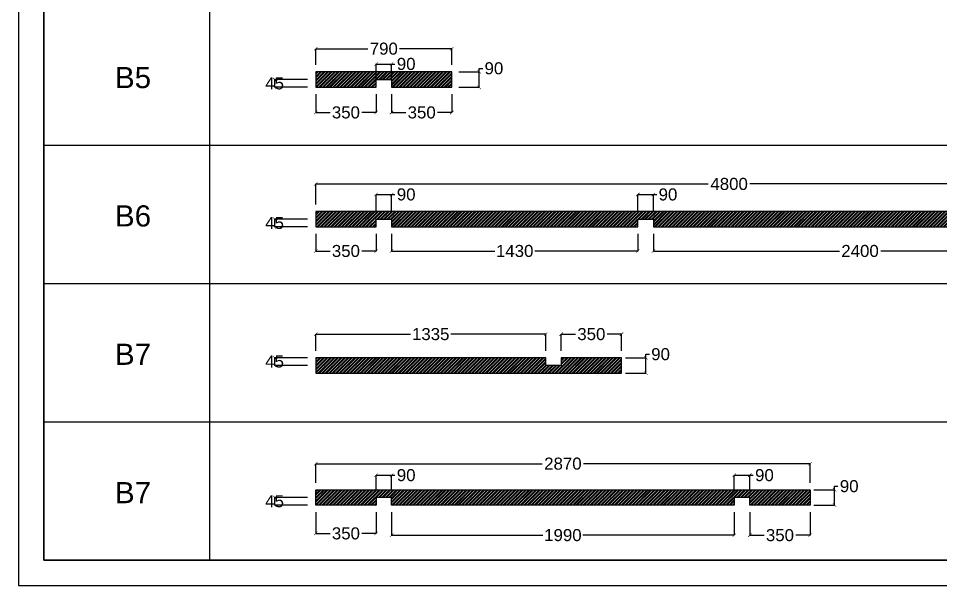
# Model space of a CAD drawing. Header units: millimetres. Extents: x 13722 to 114356, y -17117 to 61088.
# Drawn here: x 103640 to 108994, y 3745 to 7040 of the extents above; entities that cross this region are included whole.
import ezdxf

# ---------------------------------------------------------------- set-up
doc = ezdxf.new("R2010")
doc.units = ezdxf.units.MM
for name, color, linetype in [('00_dim', 6, 'Continuous'), ('02', 250, 'Continuous'), ('03', 8, 'Continuous')]:
    doc.layers.add(name, color=color, linetype=linetype)
doc.styles.get("Standard").update_dxf_attribs({"font": 'Arial.ttf'})
doc.dimstyles.new('큰도면Standard', dxfattribs={"dimtxt": 70, "dimasz": 20, "dimexe": 0.18, "dimexo": 40, "dimgap": 15, "dimtad": 0, "dimtih": 1, "dimtoh": 1, "dimdec": 0, "dimzin": 0, "dimdsep": 46, "dimtxsty": 'Standard', "dimblk": 'ARCHTICK', "dimcen": 0.09, "dimadec": 0, "dimazin": 0, "dimtfac": 1, "dimtdec": 0, "dimtofl": 0, "dimtmove": 0, "dimatfit": 3, "dimfxl": 1, "dimtolj": 1, "dimtzin": 0, "dimarcsym": 0})

# ---------------------------------------------------------------- blocks, each defined once
blk = doc.blocks.new('_ArchTick')
at = {"color": 0, "linetype": 'ByBlock', "const_width": 0.15}
blk.add_lwpolyline([(-0.5, -0.5), (0.5, 0.5)], dxfattribs=at)
blk = doc.blocks.new('*D85')
at = {"layer": '00_dim', "color": 0, "lineweight": -2, "transparency": 16777216}
for p, q in [((105317.2, 6684.6), (105126.7, 6684.6)), ((105317.2, 6639.6), (105126.7, 6639.6)), ((105126.8, 6684.6), (105126.8, 6639.6))]:
    blk.add_line(p, q, dxfattribs=at)
at = {"layer": 'Defpoints', "color": 0, "transparency": 16777216}
for p in [(105126.8, 6639.6), (105357.2, 6684.6), (105357.2, 6639.6)]:
    blk.add_point(p, dxfattribs=at)
at = {"layer": '00_dim', "color": 0, "lineweight": -2, "transparency": 16777216, "xscale": 20, "yscale": 20, "zscale": 20}
for p, rotation in [((105126.8, 6684.6), 90), ((105126.8, 6639.6), 270)]:
    blk.add_blockref('_ArchTick', p, dxfattribs=dict(at, rotation=rotation))
at = {"layer": '00_dim', "color": 0, "transparency": 16777216, "insert": (105126.8, 6662.1), "char_height": 70, "attachment_point": 5}
blk.add_mtext('\\A1;45', dxfattribs=at)
blk = doc.blocks.new('*D100')
at = {"layer": '00_dim', "color": 0, "lineweight": -2, "transparency": 16777216}
for p, q in [((105716, 6679.6), (105716, 6775.1)), ((105716, 6775), (105806, 6775)), ((105806, 6679.6), (105806, 6775.1)), ((105806, 6775), (105826, 6775))]:
    blk.add_line(p, q, dxfattribs=at)
at = {"layer": 'Defpoints', "color": 0, "transparency": 16777216}
for p in [(105806, 6775), (105716, 6639.6), (105806, 6639.6)]:
    blk.add_point(p, dxfattribs=at)
at = {"layer": '00_dim', "color": 0, "lineweight": -2, "transparency": 16777216, "xscale": 20, "yscale": 20, "zscale": 20, "rotation": 180}
blk.add_blockref('_ArchTick', (105716, 6775), dxfattribs=at)
at = {"layer": '00_dim', "color": 0, "lineweight": -2, "transparency": 16777216, "xscale": 20, "yscale": 20, "zscale": 20}
blk.add_blockref('_ArchTick', (105806, 6775), dxfattribs=at)
at = {"layer": '00_dim', "color": 0, "transparency": 16777216, "insert": (105891, 6775), "char_height": 70, "attachment_point": 5}
blk.add_mtext('\\A1;90', dxfattribs=at)
blk = doc.blocks.new('*D101')
at = {"layer": '00_dim', "color": 0, "lineweight": -2, "transparency": 16777216}
for p, q in [((105366, 6769.6), (105366, 6863.8)), ((105366, 6863.7), (105669.1, 6863.7)), ((106156, 6863.7), (105852.9, 6863.7)), ((106156, 6769.6), (106156, 6863.8))]:
    blk.add_line(p, q, dxfattribs=at)
at = {"layer": 'Defpoints', "color": 0, "transparency": 16777216}
for p in [(106156, 6863.7), (105366, 6729.6), (106156, 6729.6)]:
    blk.add_point(p, dxfattribs=at)
at = {"layer": '00_dim', "color": 0, "lineweight": -2, "transparency": 16777216, "xscale": 20, "yscale": 20, "zscale": 20, "rotation": 180}
blk.add_blockref('_ArchTick', (105366, 6863.7), dxfattribs=at)
at = {"layer": '00_dim', "color": 0, "lineweight": -2, "transparency": 16777216, "xscale": 20, "yscale": 20, "zscale": 20}
blk.add_blockref('_ArchTick', (106156, 6863.7), dxfattribs=at)
at = {"layer": '00_dim', "color": 0, "transparency": 16777216, "insert": (105761, 6863.7), "char_height": 70, "attachment_point": 5}
blk.add_mtext('\\A1;790', dxfattribs=at)
blk = doc.blocks.new('*D102')
at = {"layer": '00_dim', "color": 0, "lineweight": -2, "transparency": 16777216}
for p, q in [((105366, 6599.6), (105366, 6493.4)), ((105716, 6599.6), (105716, 6493.4)), ((105366, 6493.5), (105448.8, 6493.5)), ((105716, 6493.5), (105633.2, 6493.5))]:
    blk.add_line(p, q, dxfattribs=at)
at = {"layer": 'Defpoints', "color": 0, "transparency": 16777216}
for p in [(105366, 6639.6), (105716, 6639.6), (105716, 6493.5)]:
    blk.add_point(p, dxfattribs=at)
at = {"layer": '00_dim', "color": 0, "lineweight": -2, "transparency": 16777216, "xscale": 20, "yscale": 20, "zscale": 20, "rotation": 180}
blk.add_blockref('_ArchTick', (105366, 6493.5), dxfattribs=at)
at = {"layer": '00_dim', "color": 0, "lineweight": -2, "transparency": 16777216, "xscale": 20, "yscale": 20, "zscale": 20}
blk.add_blockref('_ArchTick', (105716, 6493.5), dxfattribs=at)
at = {"layer": '00_dim', "color": 0, "transparency": 16777216, "insert": (105541, 6493.5), "char_height": 70, "attachment_point": 5}
blk.add_mtext('\\A1;350', dxfattribs=at)
blk = doc.blocks.new('*D103')
at = {"layer": '00_dim', "color": 0, "lineweight": -2, "transparency": 16777216}
for p, q in [((105806, 6599.6), (105806, 6493.2)), ((106156, 6599.6), (106156, 6493.2)), ((105806, 6493.4), (105888.8, 6493.4)), ((106156, 6493.4), (106073.2, 6493.4))]:
    blk.add_line(p, q, dxfattribs=at)
at = {"layer": 'Defpoints', "color": 0, "transparency": 16777216}
for p in [(105806, 6639.6), (106156, 6639.6), (106156, 6493.4)]:
    blk.add_point(p, dxfattribs=at)
at = {"layer": '00_dim', "color": 0, "lineweight": -2, "transparency": 16777216, "xscale": 20, "yscale": 20, "zscale": 20, "rotation": 180}
blk.add_blockref('_ArchTick', (105806, 6493.4), dxfattribs=at)
at = {"layer": '00_dim', "color": 0, "lineweight": -2, "transparency": 16777216, "xscale": 20, "yscale": 20, "zscale": 20}
blk.add_blockref('_ArchTick', (106156, 6493.4), dxfattribs=at)
at = {"layer": '00_dim', "color": 0, "transparency": 16777216, "insert": (105981, 6493.4), "char_height": 70, "attachment_point": 5}
blk.add_mtext('\\A1;350', dxfattribs=at)
blk = doc.blocks.new('*D104')
at = {"layer": '00_dim', "color": 0, "lineweight": -2, "transparency": 16777216}
for p, q in [((105366, 5109), (105366, 5205.9)), ((105366, 5205.7), (105917, 5205.7)), ((106701, 5205.7), (106150, 5205.7)), ((106701, 5109), (106701, 5205.9))]:
    blk.add_line(p, q, dxfattribs=at)
at = {"layer": 'Defpoints', "color": 0, "transparency": 16777216}
for p in [(105366, 5205.7), (105366, 5069), (106701, 5069)]:
    blk.add_point(p, dxfattribs=at)
at = {"layer": '00_dim', "color": 0, "lineweight": -2, "transparency": 16777216, "xscale": 20, "yscale": 20, "zscale": 20, "rotation": 180}
blk.add_blockref('_ArchTick', (105366, 5205.7), dxfattribs=at)
at = {"layer": '00_dim', "color": 0, "lineweight": -2, "transparency": 16777216, "xscale": 20, "yscale": 20, "zscale": 20}
blk.add_blockref('_ArchTick', (106701, 5205.7), dxfattribs=at)
at = {"layer": '00_dim', "color": 0, "transparency": 16777216, "insert": (106033.5, 5205.7), "char_height": 70, "attachment_point": 5}
blk.add_mtext('\\A1;1335', dxfattribs=at)
blk = doc.blocks.new('*D105')
at = {"layer": '00_dim', "color": 0, "lineweight": -2, "transparency": 16777216}
for p, q in [((106791, 5109), (106791, 5205.9)), ((106791, 5205.7), (106873.8, 5205.7)), ((107141, 5205.7), (107058.2, 5205.7)), ((107141, 5109), (107141, 5205.9))]:
    blk.add_line(p, q, dxfattribs=at)
at = {"layer": 'Defpoints', "color": 0, "transparency": 16777216}
for p in [(107141, 5205.7), (106791, 5069), (107141, 5069)]:
    blk.add_point(p, dxfattribs=at)
at = {"layer": '00_dim', "color": 0, "lineweight": -2, "transparency": 16777216, "xscale": 20, "yscale": 20, "zscale": 20, "rotation": 180}
blk.add_blockref('_ArchTick', (106791, 5205.7), dxfattribs=at)
at = {"layer": '00_dim', "color": 0, "lineweight": -2, "transparency": 16777216, "xscale": 20, "yscale": 20, "zscale": 20}
blk.add_blockref('_ArchTick', (107141, 5205.7), dxfattribs=at)
at = {"layer": '00_dim', "color": 0, "transparency": 16777216, "insert": (106966, 5205.7), "char_height": 70, "attachment_point": 5}
blk.add_mtext('\\A1;350', dxfattribs=at)
blk = doc.blocks.new('*D106')
at = {"layer": '00_dim', "color": 0, "lineweight": -2, "transparency": 16777216}
for p, q in [((105366, 4342.4), (105366, 4453.4)), ((105366, 4453.3), (106681, 4453.3)), ((108236, 4453.3), (106921, 4453.3)), ((108236, 4342.4), (108236, 4453.4))]:
    blk.add_line(p, q, dxfattribs=at)
at = {"layer": 'Defpoints', "color": 0, "transparency": 16777216}
for p in [(108236, 4453.3), (105366, 4302.4), (108236, 4302.4)]:
    blk.add_point(p, dxfattribs=at)
at = {"layer": '00_dim', "color": 0, "lineweight": -2, "transparency": 16777216, "xscale": 20, "yscale": 20, "zscale": 20, "rotation": 180}
blk.add_blockref('_ArchTick', (105366, 4453.3), dxfattribs=at)
at = {"layer": '00_dim', "color": 0, "lineweight": -2, "transparency": 16777216, "xscale": 20, "yscale": 20, "zscale": 20}
blk.add_blockref('_ArchTick', (108236, 4453.3), dxfattribs=at)
at = {"layer": '00_dim', "color": 0, "transparency": 16777216, "insert": (106801, 4453.3), "char_height": 70, "attachment_point": 5}
blk.add_mtext('\\A1;2870', dxfattribs=at)
blk = doc.blocks.new('*D107')
at = {"layer": '00_dim', "color": 0, "lineweight": -2, "transparency": 16777216}
for p, q in [((105366, 4172.4), (105366, 4047.9)), ((105716, 4172.4), (105716, 4047.9)), ((105366, 4048.1), (105448.8, 4048.1)), ((105716, 4048.1), (105633.2, 4048.1))]:
    blk.add_line(p, q, dxfattribs=at)
at = {"layer": 'Defpoints', "color": 0, "transparency": 16777216}
for p in [(105366, 4212.4), (105716, 4212.4), (105716, 4048.1)]:
    blk.add_point(p, dxfattribs=at)
at = {"layer": '00_dim', "color": 0, "lineweight": -2, "transparency": 16777216, "xscale": 20, "yscale": 20, "zscale": 20, "rotation": 180}
blk.add_blockref('_ArchTick', (105366, 4048.1), dxfattribs=at)
at = {"layer": '00_dim', "color": 0, "lineweight": -2, "transparency": 16777216, "xscale": 20, "yscale": 20, "zscale": 20}
blk.add_blockref('_ArchTick', (105716, 4048.1), dxfattribs=at)
at = {"layer": '00_dim', "color": 0, "transparency": 16777216, "insert": (105541, 4048.1), "char_height": 70, "attachment_point": 5}
blk.add_mtext('\\A1;350', dxfattribs=at)
blk = doc.blocks.new('*D108')
at = {"layer": '00_dim', "color": 0, "lineweight": -2, "transparency": 16777216}
for p, q in [((105806, 4172.4), (105806, 4037.9)), ((107796, 4172.4), (107796, 4037.9)), ((105806, 4038.1), (106684.9, 4038.1)), ((107796, 4038.1), (106917.1, 4038.1))]:
    blk.add_line(p, q, dxfattribs=at)
at = {"layer": 'Defpoints', "color": 0, "transparency": 16777216}
for p in [(105806, 4212.4), (107796, 4212.4), (107796, 4038.1)]:
    blk.add_point(p, dxfattribs=at)
at = {"layer": '00_dim', "color": 0, "lineweight": -2, "transparency": 16777216, "xscale": 20, "yscale": 20, "zscale": 20, "rotation": 180}
blk.add_blockref('_ArchTick', (105806, 4038.1), dxfattribs=at)
at = {"layer": '00_dim', "color": 0, "lineweight": -2, "transparency": 16777216, "xscale": 20, "yscale": 20, "zscale": 20}
blk.add_blockref('_ArchTick', (107796, 4038.1), dxfattribs=at)
at = {"layer": '00_dim', "color": 0, "transparency": 16777216, "insert": (106801, 4038.1), "char_height": 70, "attachment_point": 5}
blk.add_mtext('\\A1;1990', dxfattribs=at)
blk = doc.blocks.new('*D109')
at = {"layer": '00_dim', "color": 0, "lineweight": -2, "transparency": 16777216}
for p, q in [((107886, 4172.4), (107886, 4037.8)), ((108236, 4172.4), (108236, 4037.8)), ((107886, 4037.9), (107968.8, 4037.9)), ((108236, 4037.9), (108153.2, 4037.9))]:
    blk.add_line(p, q, dxfattribs=at)
at = {"layer": 'Defpoints', "color": 0, "transparency": 16777216}
for p in [(107886, 4212.4), (108236, 4212.4), (108236, 4037.9)]:
    blk.add_point(p, dxfattribs=at)
at = {"layer": '00_dim', "color": 0, "lineweight": -2, "transparency": 16777216, "xscale": 20, "yscale": 20, "zscale": 20, "rotation": 180}
blk.add_blockref('_ArchTick', (107886, 4037.9), dxfattribs=at)
at = {"layer": '00_dim', "color": 0, "lineweight": -2, "transparency": 16777216, "xscale": 20, "yscale": 20, "zscale": 20}
blk.add_blockref('_ArchTick', (108236, 4037.9), dxfattribs=at)
at = {"layer": '00_dim', "color": 0, "transparency": 16777216, "insert": (108061, 4037.9), "char_height": 70, "attachment_point": 5}
blk.add_mtext('\\A1;350', dxfattribs=at)
blk = doc.blocks.new('*D110')
at = {"layer": '00_dim', "color": 0, "lineweight": -2, "transparency": 16777216}
for p, q in [((108258.7, 4302.4), (108378.3, 4302.4)), ((108378.1, 4302.4), (108378.1, 4322.4)), ((108378.1, 4322.4), (108398.1, 4322.4)), ((108378.1, 4212.4), (108378.1, 4302.4)), ((108258.7, 4212.4), (108378.3, 4212.4))]:
    blk.add_line(p, q, dxfattribs=at)
at = {"layer": 'Defpoints', "color": 0, "transparency": 16777216}
for p in [(108218.7, 4302.4), (108378.1, 4302.4), (108218.7, 4212.4)]:
    blk.add_point(p, dxfattribs=at)
at = {"layer": '00_dim', "color": 0, "lineweight": -2, "transparency": 16777216, "xscale": 20, "yscale": 20, "zscale": 20}
for p, rotation in [((108378.1, 4302.4), 90), ((108378.1, 4212.4), 270)]:
    blk.add_blockref('_ArchTick', p, dxfattribs=dict(at, rotation=rotation))
at = {"layer": '00_dim', "color": 0, "transparency": 16777216, "insert": (108463.1, 4322.4), "char_height": 70, "attachment_point": 5}
blk.add_mtext('\\A1;90', dxfattribs=at)
blk = doc.blocks.new('*D111')
at = {"layer": '00_dim', "color": 0, "lineweight": -2, "transparency": 16777216}
for p, q in [((106315.4, 6729.6), (106315.4, 6749.6)), ((106315.4, 6749.6), (106335.4, 6749.6)), ((106196, 6729.6), (106315.6, 6729.6)), ((106315.4, 6639.6), (106315.4, 6729.6)), ((106196, 6639.6), (106315.6, 6639.6))]:
    blk.add_line(p, q, dxfattribs=at)
at = {"layer": 'Defpoints', "color": 0, "transparency": 16777216}
for p in [(106156, 6729.6), (106315.4, 6729.6), (106156, 6639.6)]:
    blk.add_point(p, dxfattribs=at)
at = {"layer": '00_dim', "color": 0, "lineweight": -2, "transparency": 16777216, "xscale": 20, "yscale": 20, "zscale": 20}
for p, rotation in [((106315.4, 6729.6), 90), ((106315.4, 6639.6), 270)]:
    blk.add_blockref('_ArchTick', p, dxfattribs=dict(at, rotation=rotation))
at = {"layer": '00_dim', "color": 0, "transparency": 16777216, "insert": (106400.5, 6749.6), "char_height": 70, "attachment_point": 5}
blk.add_mtext('\\A1;90', dxfattribs=at)
blk = doc.blocks.new('*D114')
at = {"layer": '00_dim', "color": 0, "lineweight": -2, "transparency": 16777216}
for p, q in [((105317.2, 4257.4), (105126.7, 4257.4)), ((105126.8, 4257.4), (105126.8, 4212.4)), ((105317.2, 4212.4), (105126.7, 4212.4))]:
    blk.add_line(p, q, dxfattribs=at)
at = {"layer": 'Defpoints', "color": 0, "transparency": 16777216}
for p in [(105357.2, 4257.4), (105126.8, 4212.4), (105357.2, 4212.4)]:
    blk.add_point(p, dxfattribs=at)
at = {"layer": '00_dim', "color": 0, "lineweight": -2, "transparency": 16777216, "xscale": 20, "yscale": 20, "zscale": 20}
for p, rotation in [((105126.8, 4257.4), 90), ((105126.8, 4212.4), 270)]:
    blk.add_blockref('_ArchTick', p, dxfattribs=dict(at, rotation=rotation))
at = {"layer": '00_dim', "color": 0, "transparency": 16777216, "insert": (105126.8, 4234.9), "char_height": 70, "attachment_point": 5}
blk.add_mtext('\\A1;45', dxfattribs=at)
blk = doc.blocks.new('*D115')
at = {"layer": '00_dim', "color": 0, "lineweight": -2, "transparency": 16777216}
for p, q in [((105317.2, 5069), (105126.7, 5069)), ((105126.8, 5069), (105126.8, 5024)), ((105317.2, 5024), (105126.7, 5024))]:
    blk.add_line(p, q, dxfattribs=at)
at = {"layer": 'Defpoints', "color": 0, "transparency": 16777216}
for p in [(105357.2, 5069), (105126.8, 5024), (105357.2, 5024)]:
    blk.add_point(p, dxfattribs=at)
at = {"layer": '00_dim', "color": 0, "lineweight": -2, "transparency": 16777216, "xscale": 20, "yscale": 20, "zscale": 20}
for p, rotation in [((105126.8, 5069), 90), ((105126.8, 5024), 270)]:
    blk.add_blockref('_ArchTick', p, dxfattribs=dict(at, rotation=rotation))
at = {"layer": '00_dim', "color": 0, "transparency": 16777216, "insert": (105126.8, 5046.5), "char_height": 70, "attachment_point": 5}
blk.add_mtext('\\A1;45', dxfattribs=at)
blk = doc.blocks.new('*D116')
at = {"layer": '00_dim', "color": 0, "lineweight": -2, "transparency": 16777216}
for p, q in [((107283.1, 5069), (107283.1, 5089)), ((107283.1, 5089), (107303.1, 5089)), ((107163.7, 5069), (107283.3, 5069)), ((107283.1, 4979), (107283.1, 5069)), ((107163.7, 4979), (107283.3, 4979))]:
    blk.add_line(p, q, dxfattribs=at)
at = {"layer": 'Defpoints', "color": 0, "transparency": 16777216}
for p in [(107123.7, 5069), (107283.1, 5069), (107123.7, 4979)]:
    blk.add_point(p, dxfattribs=at)
at = {"layer": '00_dim', "color": 0, "lineweight": -2, "transparency": 16777216, "xscale": 20, "yscale": 20, "zscale": 20}
for p, rotation in [((107283.1, 5069), 90), ((107283.1, 4979), 270)]:
    blk.add_blockref('_ArchTick', p, dxfattribs=dict(at, rotation=rotation))
at = {"layer": '00_dim', "color": 0, "transparency": 16777216, "insert": (107368.1, 5089), "char_height": 70, "attachment_point": 5}
blk.add_mtext('\\A1;90', dxfattribs=at)
blk = doc.blocks.new('*D117')
at = {"layer": '00_dim', "color": 0, "lineweight": -2, "transparency": 16777216}
for p, q in [((105366, 5958.7), (105366, 6078.3)), ((105366, 6078.1), (107645.2, 6078.1)), ((110166, 6078.1), (107886.8, 6078.1)), ((110166, 5958.7), (110166, 6078.3))]:
    blk.add_line(p, q, dxfattribs=at)
at = {"layer": 'Defpoints', "color": 0, "transparency": 16777216}
for p in [(110166, 6078.1), (105366, 5918.7), (110166, 5918.7)]:
    blk.add_point(p, dxfattribs=at)
at = {"layer": '00_dim', "color": 0, "lineweight": -2, "transparency": 16777216, "xscale": 20, "yscale": 20, "zscale": 20, "rotation": 180}
blk.add_blockref('_ArchTick', (105366, 6078.1), dxfattribs=at)
at = {"layer": '00_dim', "color": 0, "lineweight": -2, "transparency": 16777216, "xscale": 20, "yscale": 20, "zscale": 20}
blk.add_blockref('_ArchTick', (110166, 6078.1), dxfattribs=at)
at = {"layer": '00_dim', "color": 0, "transparency": 16777216, "insert": (107766, 6078.1), "char_height": 70, "attachment_point": 5}
blk.add_mtext('\\A1;4800', dxfattribs=at)
blk = doc.blocks.new('*D119')
at = {"layer": '00_dim', "color": 0, "lineweight": -2, "transparency": 16777216}
for p, q in [((107326, 5788.7), (107326, 5688.4)), ((109726, 5788.7), (109726, 5688.4)), ((107326, 5688.6), (108406, 5688.6)), ((109726, 5688.6), (108646, 5688.6))]:
    blk.add_line(p, q, dxfattribs=at)
at = {"layer": 'Defpoints', "color": 0, "transparency": 16777216}
for p in [(107326, 5828.7), (109726, 5828.7), (107326, 5688.6)]:
    blk.add_point(p, dxfattribs=at)
at = {"layer": '00_dim', "color": 0, "lineweight": -2, "transparency": 16777216, "xscale": 20, "yscale": 20, "zscale": 20, "rotation": 180}
blk.add_blockref('_ArchTick', (107326, 5688.6), dxfattribs=at)
at = {"layer": '00_dim', "color": 0, "lineweight": -2, "transparency": 16777216, "xscale": 20, "yscale": 20, "zscale": 20}
blk.add_blockref('_ArchTick', (109726, 5688.6), dxfattribs=at)
at = {"layer": '00_dim', "color": 0, "transparency": 16777216, "insert": (108526, 5688.6), "char_height": 70, "attachment_point": 5}
blk.add_mtext('\\A1;2400', dxfattribs=at)
blk = doc.blocks.new('*D120')
at = {"layer": '00_dim', "color": 0, "lineweight": -2, "transparency": 16777216}
for p, q in [((105806, 5788.7), (105806, 5688.4)), ((107236, 5788.7), (107236, 5688.4)), ((105806, 5688.6), (106404.9, 5688.6)), ((107236, 5688.6), (106637.1, 5688.6))]:
    blk.add_line(p, q, dxfattribs=at)
at = {"layer": 'Defpoints', "color": 0, "transparency": 16777216}
for p in [(105806, 5828.7), (107236, 5828.7), (105806, 5688.6)]:
    blk.add_point(p, dxfattribs=at)
at = {"layer": '00_dim', "color": 0, "lineweight": -2, "transparency": 16777216, "xscale": 20, "yscale": 20, "zscale": 20, "rotation": 180}
blk.add_blockref('_ArchTick', (105806, 5688.6), dxfattribs=at)
at = {"layer": '00_dim', "color": 0, "lineweight": -2, "transparency": 16777216, "xscale": 20, "yscale": 20, "zscale": 20}
blk.add_blockref('_ArchTick', (107236, 5688.6), dxfattribs=at)
at = {"layer": '00_dim', "color": 0, "transparency": 16777216, "insert": (106521, 5688.6), "char_height": 70, "attachment_point": 5}
blk.add_mtext('\\A1;1430', dxfattribs=at)
blk = doc.blocks.new('*D121')
at = {"layer": '00_dim', "color": 0, "lineweight": -2, "transparency": 16777216}
for p, q in [((105366, 5788.7), (105366, 5688.4)), ((105716, 5788.7), (105716, 5688.4)), ((105366, 5688.6), (105448.8, 5688.6)), ((105716, 5688.6), (105633.2, 5688.6))]:
    blk.add_line(p, q, dxfattribs=at)
at = {"layer": 'Defpoints', "color": 0, "transparency": 16777216}
for p in [(105366, 5828.7), (105716, 5828.7), (105716, 5688.6)]:
    blk.add_point(p, dxfattribs=at)
at = {"layer": '00_dim', "color": 0, "lineweight": -2, "transparency": 16777216, "xscale": 20, "yscale": 20, "zscale": 20, "rotation": 180}
blk.add_blockref('_ArchTick', (105366, 5688.6), dxfattribs=at)
at = {"layer": '00_dim', "color": 0, "lineweight": -2, "transparency": 16777216, "xscale": 20, "yscale": 20, "zscale": 20}
blk.add_blockref('_ArchTick', (105716, 5688.6), dxfattribs=at)
at = {"layer": '00_dim', "color": 0, "transparency": 16777216, "insert": (105541, 5688.6), "char_height": 70, "attachment_point": 5}
blk.add_mtext('\\A1;350', dxfattribs=at)
blk = doc.blocks.new('*D122')
at = {"layer": '00_dim', "color": 0, "lineweight": -2, "transparency": 16777216}
for p, q in [((105317.2, 5873.7), (105126.7, 5873.7)), ((105126.8, 5873.7), (105126.8, 5828.7)), ((105317.2, 5828.7), (105126.7, 5828.7))]:
    blk.add_line(p, q, dxfattribs=at)
at = {"layer": 'Defpoints', "color": 0, "transparency": 16777216}
for p in [(105357.2, 5873.7), (105126.8, 5828.7), (105357.2, 5828.7)]:
    blk.add_point(p, dxfattribs=at)
at = {"layer": '00_dim', "color": 0, "lineweight": -2, "transparency": 16777216, "xscale": 20, "yscale": 20, "zscale": 20}
for p, rotation in [((105126.8, 5873.7), 90), ((105126.8, 5828.7), 270)]:
    blk.add_blockref('_ArchTick', p, dxfattribs=dict(at, rotation=rotation))
at = {"layer": '00_dim', "color": 0, "transparency": 16777216, "insert": (105126.8, 5851.2), "char_height": 70, "attachment_point": 5}
blk.add_mtext('\\A1;45', dxfattribs=at)
blk = doc.blocks.new('*D124')
at = {"layer": '00_dim', "color": 0, "lineweight": -2, "transparency": 16777216}
for p, q in [((105716, 4297.4), (105716, 4386.6)), ((105716, 4386.4), (105806, 4386.4)), ((105806, 4297.4), (105806, 4386.6)), ((105806, 4386.4), (105826, 4386.4))]:
    blk.add_line(p, q, dxfattribs=at)
at = {"layer": 'Defpoints', "color": 0, "transparency": 16777216}
for p in [(105806, 4386.4), (105716, 4257.4), (105806, 4257.4)]:
    blk.add_point(p, dxfattribs=at)
at = {"layer": '00_dim', "color": 0, "lineweight": -2, "transparency": 16777216, "xscale": 20, "yscale": 20, "zscale": 20, "rotation": 180}
blk.add_blockref('_ArchTick', (105716, 4386.4), dxfattribs=at)
at = {"layer": '00_dim', "color": 0, "lineweight": -2, "transparency": 16777216, "xscale": 20, "yscale": 20, "zscale": 20}
blk.add_blockref('_ArchTick', (105806, 4386.4), dxfattribs=at)
at = {"layer": '00_dim', "color": 0, "transparency": 16777216, "insert": (105891, 4386.4), "char_height": 70, "attachment_point": 5}
blk.add_mtext('\\A1;90', dxfattribs=at)
blk = doc.blocks.new('*D125')
at = {"layer": '00_dim', "color": 0, "lineweight": -2, "transparency": 16777216}
for p, q in [((105716, 5913.7), (105716, 6017.2)), ((105716, 6017), (105806, 6017)), ((105806, 5913.7), (105806, 6017.2)), ((105806, 6017), (105826, 6017))]:
    blk.add_line(p, q, dxfattribs=at)
at = {"layer": 'Defpoints', "color": 0, "transparency": 16777216}
for p in [(105806, 6017), (105716, 5873.7), (105806, 5873.7)]:
    blk.add_point(p, dxfattribs=at)
at = {"layer": '00_dim', "color": 0, "lineweight": -2, "transparency": 16777216, "xscale": 20, "yscale": 20, "zscale": 20, "rotation": 180}
blk.add_blockref('_ArchTick', (105716, 6017), dxfattribs=at)
at = {"layer": '00_dim', "color": 0, "lineweight": -2, "transparency": 16777216, "xscale": 20, "yscale": 20, "zscale": 20}
blk.add_blockref('_ArchTick', (105806, 6017), dxfattribs=at)
at = {"layer": '00_dim', "color": 0, "transparency": 16777216, "insert": (105891, 6017), "char_height": 70, "attachment_point": 5}
blk.add_mtext('\\A1;90', dxfattribs=at)
blk = doc.blocks.new('*D126')
at = {"layer": '00_dim', "color": 0, "lineweight": -2, "transparency": 16777216}
for p, q in [((107236, 5913.7), (107236, 6017.2)), ((107236, 6017), (107326, 6017)), ((107326, 5913.7), (107326, 6017.2)), ((107326, 6017), (107346, 6017))]:
    blk.add_line(p, q, dxfattribs=at)
at = {"layer": 'Defpoints', "color": 0, "transparency": 16777216}
for p in [(107326, 6017), (107236, 5873.7), (107326, 5873.7)]:
    blk.add_point(p, dxfattribs=at)
at = {"layer": '00_dim', "color": 0, "lineweight": -2, "transparency": 16777216, "xscale": 20, "yscale": 20, "zscale": 20, "rotation": 180}
blk.add_blockref('_ArchTick', (107236, 6017), dxfattribs=at)
at = {"layer": '00_dim', "color": 0, "lineweight": -2, "transparency": 16777216, "xscale": 20, "yscale": 20, "zscale": 20}
blk.add_blockref('_ArchTick', (107326, 6017), dxfattribs=at)
at = {"layer": '00_dim', "color": 0, "transparency": 16777216, "insert": (107411, 6017), "char_height": 70, "attachment_point": 5}
blk.add_mtext('\\A1;90', dxfattribs=at)
blk = doc.blocks.new('*D128')
at = {"layer": '00_dim', "color": 0, "lineweight": -2, "transparency": 16777216}
for p, q in [((107796, 4297.4), (107796, 4386.6)), ((107796, 4386.4), (107886, 4386.4)), ((107886, 4297.4), (107886, 4386.6)), ((107886, 4386.4), (107906, 4386.4))]:
    blk.add_line(p, q, dxfattribs=at)
at = {"layer": 'Defpoints', "color": 0, "transparency": 16777216}
for p in [(107886, 4386.4), (107796, 4257.4), (107886, 4257.4)]:
    blk.add_point(p, dxfattribs=at)
at = {"layer": '00_dim', "color": 0, "lineweight": -2, "transparency": 16777216, "xscale": 20, "yscale": 20, "zscale": 20, "rotation": 180}
blk.add_blockref('_ArchTick', (107796, 4386.4), dxfattribs=at)
at = {"layer": '00_dim', "color": 0, "lineweight": -2, "transparency": 16777216, "xscale": 20, "yscale": 20, "zscale": 20}
blk.add_blockref('_ArchTick', (107886, 4386.4), dxfattribs=at)
at = {"layer": '00_dim', "color": 0, "transparency": 16777216, "insert": (107971, 4386.4), "char_height": 70, "attachment_point": 5}
blk.add_mtext('\\A1;90', dxfattribs=at)

msp = doc.modelspace()

# ---------------------------------------------------------------- hatches: boundary and pattern name
at = {"layer": '03'}
h = msp.add_hatch(dxfattribs=at)
h.set_pattern_fill('ANSI32', color=256, scale=1.5)
h.paths.add_polyline_path([(108206, 9858.9), (108206, 9903.9), (108296, 9903.9), (108296, 9858.9), (108646, 9858.9), (108646, 9948.9), (105366, 9948.9), (105366, 9858.9), (105716, 9858.9), (105716, 9903.9), (105806, 9903.9), (105806, 9858.9)])
h.paths.add_polyline_path([(107646, 9066.3), (107646, 9156.3), (107296, 9156.3), (107296, 9111.3), (107206, 9111.3), (107206, 9156.3), (105806, 9156.3), (105806, 9111.3), (105716, 9111.3), (105716, 9156.3), (105366, 9156.3), (105366, 9066.3)])
h.paths.add_polyline_path([(108601, 8227.6), (108601, 8317.6), (108251, 8317.6), (108251, 8272.6), (108161, 8272.6), (108161, 8317.6), (107296, 8317.6), (107296, 8272.6), (107206, 8272.6), (107206, 8317.6), (105806, 8317.6), (105806, 8272.6), (105716, 8272.6), (105716, 8317.6), (105366, 8317.6), (105366, 8227.6)])
h.paths.add_polyline_path([(107351, 7448), (107351, 7538), (105366, 7538), (105366, 7448), (105716, 7448), (105716, 7493), (105806, 7493), (105806, 7448)])
h.paths.add_polyline_path([(105366, 6729.6), (105366, 6639.6), (105716, 6639.6), (105716, 6684.6), (105806, 6684.6), (105806, 6639.6), (106156, 6639.6), (106156, 6729.6)])
h.paths.add_polyline_path([(107141, 4979), (107141, 5069), (106791, 5069), (106791, 5024), (106701, 5024), (106701, 5069), (105641, 5069), (105551, 5069), (105366, 5069), (105366, 4979)])
h.paths.add_polyline_path([(105366, 4302.4), (105366, 4212.4), (105716, 4212.4), (105716, 4257.4), (105806, 4257.4), (105806, 4212.4), (107796, 4212.4), (107796, 4257.4), (107886, 4257.4), (107886, 4212.4), (108236, 4212.4), (108236, 4302.4)])
h = msp.add_hatch(dxfattribs=at)
h.set_pattern_fill('ANSI32', color=256, scale=1.5)
h.set_pattern_definition([(45, (12483.913, 1602.995), (-10.1027881, 10.1027881), []), (45, (12490.648, 1602.995), (-10.1027881, 10.1027881), [])])
h.paths.add_polyline_path([(105366, 5918.7), (105366, 5828.7), (105716, 5828.7), (105716, 5873.7), (105806, 5873.7), (105806, 5828.7), (107236, 5828.7), (107236, 5873.7), (107326, 5873.7), (107326, 5828.7), (109726, 5828.7), (109726, 5873.7), (109816, 5873.7), (109816, 5828.7), (110166, 5828.7), (110166, 5918.7)])

# ---------------------------------------------------------------- linework, layer by layer
at = {"layer": '00_dim'}
msp.add_lwpolyline([(103639.9, 10468.6), (103639.9, 3745.3), (113148.5, 3745.3), (113148.5, 10468.6)], close=True, dxfattribs=at)
at = {"layer": '02'}
msp.add_lwpolyline([(105366, 6729.6), (105366, 6639.6), (105716, 6639.6), (105716, 6684.6), (105806, 6684.6), (105806, 6639.6), (106156, 6639.6), (106156, 6729.6), (105366, 6729.6)], dxfattribs=at)
for points in [[(105716, 5828.7), (105716, 5873.7), (105806, 5873.7), (105806, 5828.7), (107236, 5828.7), (107236, 5873.7), (107326, 5873.7), (107326, 5828.7), (109726, 5828.7), (109726, 5873.7), (109816, 5873.7), (109816, 5828.7), (110166, 5828.7), (110166, 5918.7), (105366, 5918.7), (105366, 5828.7)], [(106791, 5069), (106791, 5024), (106701, 5024), (106701, 5069), (105641, 5069), (105641, 5069), (105551, 5069), (105551, 5069), (105366, 5069), (105366, 4979), (107141, 4979), (107141, 5069)], [(107886, 4212.4), (107886, 4257.4), (107796, 4257.4), (107796, 4212.4), (105806, 4212.4), (105806, 4257.4), (105716, 4257.4), (105716, 4212.4), (105366, 4212.4), (105366, 4302.4), (108236, 4302.4), (108236, 4212.4)]]:
    msp.add_lwpolyline(points, close=True, dxfattribs=at)
at = {"layer": '03'}
for p, q in [((104749.3, 10321.8), (104749.3, 3892.2)), ((103786.8, 6303.3), (111967.5, 6303.3)), ((103786.8, 5499.6), (111967.5, 5499.6)), ((103786.8, 4695.9), (111967.5, 4695.9))]:
    msp.add_line(p, q, dxfattribs=at)
for points in [[(103786.8, 10321.8), (103786.8, 3892.2), (113001.7, 3892.2), (113001.7, 10321.8)], [(103786.8, 10321.8), (111967.5, 10321.8), (111967.5, 3892.2), (103786.8, 3892.2)]]:
    msp.add_lwpolyline(points, close=True, dxfattribs=at)

# ---------------------------------------------------------------- texts
at = {"layer": '00_dim'}
for s, p in [('B5', (104200, 6634.9)), ('B6', (104200, 5831.2)), ('B7', (104200, 5027.5)), ('B7', (104200, 4223.8))]:
    msp.add_text(s, height=123.02, dxfattribs=at).set_placement(p)

# ---------------------------------------------------------------- dimensions: what is measured, and where the dimension line sits
for base, p1, p2, picture, middle in [((106156, 6863.7), (105366, 6729.6), (106156, 6729.6), '*D101', (105761, 6863.7)), ((105806, 6775), (105716, 6639.6), (105806, 6639.6), '*D100', (105891, 6775)), ((105716, 6493.5), (105366, 6639.6), (105716, 6639.6), '*D102', (105541, 6493.5)), ((106156, 6493.4), (105806, 6639.6), (106156, 6639.6), '*D103', (105981, 6493.4)), ((110166, 6078.1), (105366, 5918.7), (110166, 5918.7), '*D117', (107766, 6078.1)), ((105806, 6017), (105716, 5873.7), (105806, 5873.7), '*D125', (105891, 6017)), ((107326, 6017), (107236, 5873.7), (107326, 5873.7), '*D126', (107411, 6017)), ((105716, 5688.6), (105366, 5828.7), (105716, 5828.7), '*D121', (105541, 5688.6)), ((105806, 5688.6), (107236, 5828.7), (105806, 5828.7), '*D120', (106521, 5688.6)), ((107326, 5688.6), (109726, 5828.7), (107326, 5828.7), '*D119', (108526, 5688.6)), ((105366, 5205.7), (106701, 5069), (105366, 5069), '*D104', (106033.5, 5205.7)), ((107141, 5205.7), (106791, 5069), (107141, 5069), '*D105', (106966, 5205.7)), ((108236, 4453.3), (105366, 4302.4), (108236, 4302.4), '*D106', (106801, 4453.3)), ((105806, 4386.4), (105716, 4257.4), (105806, 4257.4), '*D124', (105891, 4386.4)), ((107886, 4386.4), (107796, 4257.4), (107886, 4257.4), '*D128', (107971, 4386.4)), ((105716, 4048.1), (105366, 4212.4), (105716, 4212.4), '*D107', (105541, 4048.1)), ((107796, 4038.1), (105806, 4212.4), (107796, 4212.4), '*D108', (106801, 4038.1)), ((108236, 4037.9), (107886, 4212.4), (108236, 4212.4), '*D109', (108061, 4037.9))]:
    dim = msp.add_linear_dim(base=base, p1=p1, p2=p2, dimstyle='큰도면Standard', dxfattribs=at)
    dim.commit()
    dim.dimension.update_dxf_attribs({"geometry": picture, "text_midpoint": middle})
for base, p1, p2, picture, middle in [((106315.4, 6729.6), (106156, 6639.6), (106156, 6729.6), '*D111', (106400.5, 6749.6)), ((107283.1, 5069), (107123.7, 4979), (107123.7, 5069), '*D116', (107368.1, 5089)), ((108378.1, 4302.4), (108218.7, 4212.4), (108218.7, 4302.4), '*D110', (108463.1, 4322.4))]:
    dim = msp.add_linear_dim(base=base, p1=p1, p2=p2, angle=90, dimstyle='큰도면Standard', dxfattribs=at)
    dim.commit()
    dim.dimension.update_dxf_attribs({"geometry": picture, "text_midpoint": middle})
for base, p1, p2, picture, middle in [((105126.8, 6639.6), (105357.2, 6684.6), (105357.2, 6639.6), '*D85', (105126.8, 6662.1)), ((105126.8, 5828.7), (105357.2, 5873.7), (105357.2, 5828.7), '*D122', (105126.8, 5851.2)), ((105126.8, 5024), (105357.2, 5069), (105357.2, 5024), '*D115', (105126.8, 5046.5)), ((105126.8, 4212.4), (105357.2, 4257.4), (105357.2, 4212.4), '*D114', (105126.8, 4234.9))]:
    dim = msp.add_linear_dim(base=base, p1=p1, p2=p2, angle=90, dimstyle='큰도면Standard', dxfattribs=at)
    dim.commit()
    dim.dimension.update_dxf_attribs({"geometry": picture, "text_midpoint": middle, "dimtype": 160})

doc.saveas('drawing.dxf')
